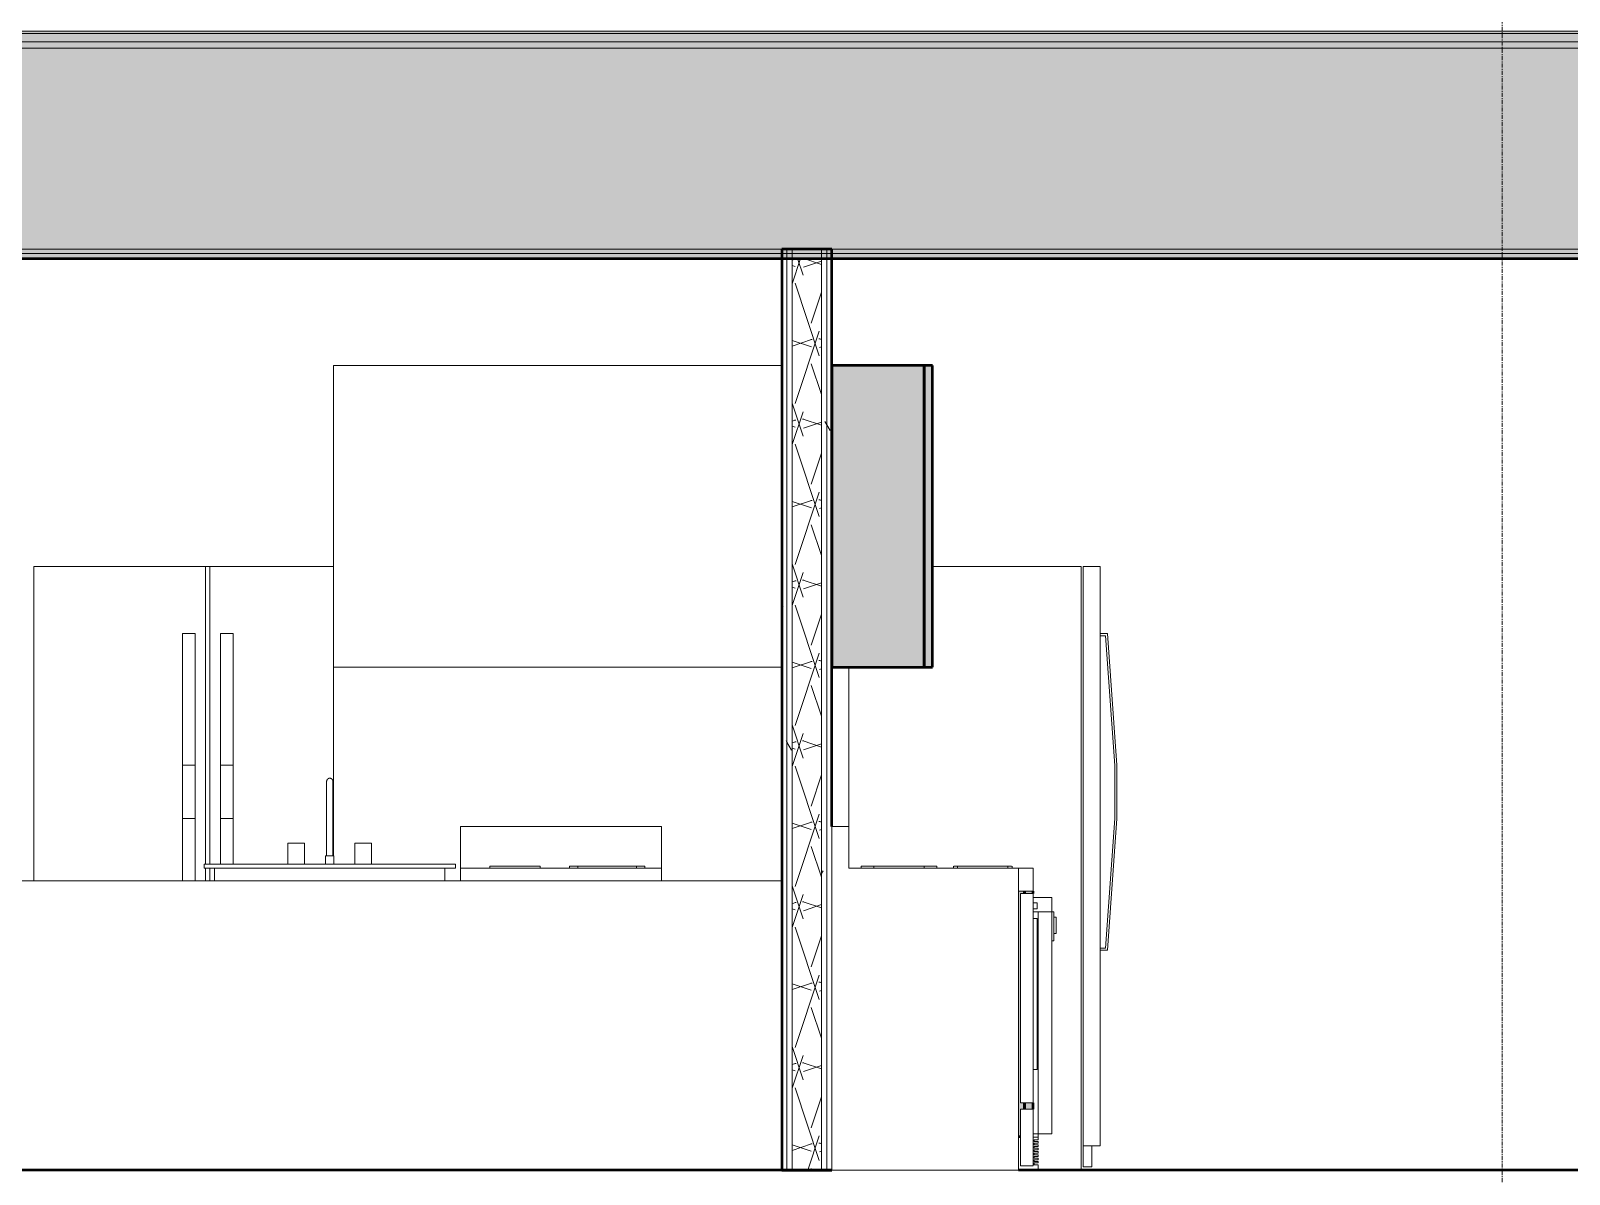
# Model space of a CAD drawing. Header units: inches. Extents: x -4168 to 1833, y -300 to 637.
# Drawn here: x 640 to 823.6, y -0.5 to 135.9 of the extents above; entities that cross this region are included whole.
import ezdxf

# ---------------------------------------------------------------- set-up
doc = ezdxf.new("R2010")
doc.units = ezdxf.units.IN
doc.header["$MEASUREMENT"] = 0
doc.linetypes.add('Aligning Line 1_8_', pattern=[0.25, 0.125, -0.125])
doc.linetypes.add('Grid Line 1_2_', pattern=[0.875, 0.5, -0.125, 0.125, -0.125])
for name, color, linetype, lineweight in [('0-3', 55, 'Continuous', 9), ('0-5', 170, 'Continuous', 5), ('A-FLOR-1', 8, 'Continuous', 5), ('A-FLOR-2', 31, 'Continuous', 5), ('A-FLOR-3', 251, 'Continuous', 5), ('A-FLOR-7', 192, 'Continuous', 50), ('A-FLOR-LEVL-1', 51, 'Grid Line 1_2_', 9), ('A-FLOR-MCUT', 51, 'Continuous', 13), ('A-FLOR-PATT-1', 8, 'Continuous', 9), ('A-WALL-2', 7, 'Continuous', 13), ('A-WALL-PATT-1', 250, 'Continuous', 9), ('A-WALL-PATT-2', 253, 'Continuous', 9), ('G-ANNO-SYMB', 111, 'Aligning Line 1_8_', 9), ('I-WALL-1', 10, 'Continuous', 50), ('P-SANR-FIXT-1', 55, 'Continuous', 9), ('Q-CASE-1', 55, 'Continuous', 9), ('Q-CASE-2', 9, 'Continuous', 9), ('Q-CASE-3', 10, 'Continuous', 50), ('Q-SPCQ-1', 55, 'Continuous', 9), ('S-GRID-1', 1, 'Grid Line 1_2_', 9)]:
    doc.layers.add(name, color=color, linetype=linetype, lineweight=lineweight)
pattern_1 = [(0, (-10964.796, 146.633), (30.72, 7.68), [1.267, -21.773, 1.267, -21.773, -122.88]), (0, (-10964.796, 146.633), (30.72, 7.68), [-46.08, 1.267, -44.813, 1.267, -21.773, -53.76]), (0, (-10964.796, 146.633), (30.72, 7.68), [-115.2, 1.267, -14.093, 1.267, -37.133]), (120, (-10953.276, 150.473), (-22.01108, 22.7643), [1.267, -21.773, 1.267, -21.773, -122.88]), (120, (-10953.276, 150.473), (-22.01108, 22.7643), [-46.08, 1.267, -44.813, 1.267, -21.773, -53.76]), (120, (-10953.276, 150.473), (-22.01108, 22.7643), [-115.2, 1.267, -14.093, 1.267, -37.133]), (240, (-10949.436, 165.833), (-8.70892, -30.4443), [1.267, -21.773, 1.267, -21.773, -122.88]), (240, (-10949.436, 165.833), (-8.70892, -30.4443), [-46.08, 1.267, -44.813, 1.267, -21.773, -53.76]), (240, (-10949.436, 165.833), (-8.70892, -30.4443), [-115.2, 1.267, -14.093, 1.267, -37.133])]

# ---------------------------------------------------------------- blocks, each defined once
blk = doc.blocks.new('Refrigerator_-_Side-by-Side_6047 - 36_ X 30_-V41-BUILDING SECTION - EAST_WEST AT RAMP - LOOKING SOUTH')
at = {"layer": 'Q-SPCQ-1'}
for p, q in [((-10642.45, 72), (-10642.45, 34.5)), ((-10621.95, 72), (-10642.45, 72)), ((-10621.45, 72), (-10621.95, 72)), ((-10621.95, 36.5), (-10621.95, 72)), ((-10621.45, 72), (-10621.45, 36.5)), ((-10606.7, 72), (-10621.45, 72)), ((-10606.7, 37.5), (-10606.7, 72)), ((-10624.72, 48.29), (-10624.72, 64)), ((-10624.72, 64), (-10623.21, 64)), ((-10623.21, 64), (-10623.21, 48.29)), ((-10620.18, 48.29), (-10620.18, 64)), ((-10618.67, 64), (-10620.18, 64)), ((-10618.67, 64), (-10618.67, 48.29)), ((-10624.72, 41.94), (-10624.72, 48.29)), ((-10624.72, 48.29), (-10623.21, 48.29)), ((-10623.21, 48.29), (-10623.21, 41.94)), ((-10620.18, 41.94), (-10620.18, 48.29)), ((-10618.67, 48.29), (-10620.18, 48.29)), ((-10618.67, 48.29), (-10618.67, 41.94)), ((-10624.72, 34.5), (-10624.72, 41.94)), ((-10624.72, 41.94), (-10623.21, 41.94)), ((-10623.21, 41.94), (-10623.21, 34.5)), ((-10620.18, 36.5), (-10620.18, 41.94)), ((-10618.67, 41.94), (-10620.18, 41.94)), ((-10618.67, 41.94), (-10618.67, 36.5)), ((-10621.95, 34.5), (-10621.95, 36)), ((-10621.45, 36), (-10621.45, 34.5))]:
    blk.add_line(p, q, dxfattribs=at)
blk = doc.blocks.new('Sink Kitchen-Single - 30_ x 21_-V42-BUILDING SECTION - EAST_WEST AT RAMP - LOOKING SOUTH')
at = {"layer": 'P-SANR-FIXT-1'}
for p, q in [((-10607.51, 43.88), (-10607.51, 37.5)), ((-10607.51, 43.88), (-10607.51, 42.5)), ((-10607.5, 42.5), (-10607.5, 42.5)), ((-10606.77, 42.5), (-10606.77, 42.5)), ((-10606.76, 37.5), (-10606.76, 43.88)), ((-10606.76, 42.5), (-10606.76, 43.88)), ((-10612.13, 39), (-10612.13, 36.5)), ((-10612.13, 39), (-10610.13, 39)), ((-10610.13, 36.5), (-10610.13, 39)), ((-10604.13, 39), (-10604.13, 36.5)), ((-10604.13, 39), (-10602.13, 39)), ((-10602.13, 36.5), (-10602.13, 39)), ((-10607.63, 37.5), (-10607.63, 36.5)), ((-10607.63, 37.5), (-10606.63, 37.5)), ((-10606.63, 36.5), (-10606.63, 37.5)), ((-10622.13, 36.5), (-10592.13, 36.5)), ((-10622.13, 36.5), (-10622.13, 36)), ((-10592.13, 36), (-10622.13, 36)), ((-10620.88, 36), (-10620.88, 34.5)), ((-10593.38, 34.5), (-10593.38, 36)), ((-10592.13, 36), (-10592.13, 36.5))]:
    blk.add_line(p, q, dxfattribs=at)
at = {"layer": 'P-SANR-FIXT-1', "flags": 128}
for points in [[(-10607.51, 46.38), (-10607.51, 46.39), (-10607.51, 46.4), (-10607.5, 46.42), (-10607.5, 46.43), (-10607.5, 46.45), (-10607.5, 46.46), (-10607.49, 46.48), (-10607.49, 46.49), (-10607.48, 46.51), (-10607.48, 46.52), (-10607.47, 46.53), (-10607.46, 46.55), (-10607.46, 46.56), (-10607.45, 46.57), (-10607.44, 46.59), (-10607.43, 46.6), (-10607.42, 46.61), (-10607.41, 46.62), (-10607.4, 46.63), (-10607.39, 46.64), (-10607.38, 46.65), (-10607.37, 46.66), (-10607.36, 46.67), (-10607.35, 46.68), (-10607.33, 46.69), (-10607.32, 46.7), (-10607.31, 46.71), (-10607.3, 46.71), (-10607.28, 46.72), (-10607.27, 46.72), (-10607.25, 46.73), (-10607.24, 46.73), (-10607.23, 46.74), (-10607.21, 46.74), (-10607.2, 46.74), (-10607.18, 46.75), (-10607.17, 46.75), (-10607.15, 46.75), (-10607.14, 46.75), (-10607.13, 46.75)], [(-10607.51, 46.38), (-10607.51, 46.37), (-10607.51, 46.37), (-10607.51, 46.36), (-10607.51, 46.34), (-10607.51, 46.33), (-10607.51, 46.3), (-10607.51, 46.28), (-10607.51, 46.25), (-10607.51, 46.21), (-10607.51, 46.18), (-10607.51, 46.14), (-10607.51, 46.09), (-10607.51, 46.04), (-10607.51, 45.99), (-10607.51, 45.94), (-10607.51, 45.88), (-10607.51, 45.82), (-10607.51, 45.75), (-10607.51, 45.69), (-10607.51, 45.62), (-10607.51, 45.54), (-10607.51, 45.47), (-10607.51, 45.39), (-10607.51, 45.31), (-10607.51, 45.23), (-10607.51, 45.14), (-10607.51, 45.05), (-10607.51, 44.96), (-10607.51, 44.87), (-10607.51, 44.78), (-10607.51, 44.69), (-10607.51, 44.59), (-10607.51, 44.5), (-10607.51, 44.4), (-10607.51, 44.3), (-10607.51, 44.2), (-10607.51, 44.1), (-10607.51, 44), (-10607.51, 43.9), (-10607.51, 43.88)], [(-10607.51, 46.3), (-10607.51, 46.32), (-10607.51, 46.34), (-10607.51, 46.35), (-10607.51, 46.36), (-10607.51, 46.37), (-10607.51, 46.37)], [(-10607.51, 43.88), (-10607.51, 43.97), (-10607.51, 44.07), (-10607.51, 44.17), (-10607.51, 44.27), (-10607.51, 44.37), (-10607.51, 44.47), (-10607.51, 44.57), (-10607.51, 44.66), (-10607.51, 44.76), (-10607.51, 44.85), (-10607.51, 44.94), (-10607.51, 45.03), (-10607.51, 45.12), (-10607.51, 45.2), (-10607.51, 45.29), (-10607.51, 45.37), (-10607.51, 45.45), (-10607.51, 45.52), (-10607.51, 45.6), (-10607.51, 45.67), (-10607.51, 45.74), (-10607.51, 45.8), (-10607.51, 45.86), (-10607.51, 45.92), (-10607.51, 45.98), (-10607.51, 46.03), (-10607.51, 46.08), (-10607.51, 46.13), (-10607.51, 46.17)], [(-10607.13, 46.75), (-10607.12, 46.75), (-10607.1, 46.75), (-10607.09, 46.75), (-10607.07, 46.75), (-10607.06, 46.74), (-10607.04, 46.74), (-10607.03, 46.74), (-10607.01, 46.73), (-10607, 46.73), (-10606.99, 46.72), (-10606.97, 46.71), (-10606.96, 46.71), (-10606.95, 46.7), (-10606.93, 46.69), (-10606.92, 46.68), (-10606.91, 46.68), (-10606.9, 46.67), (-10606.88, 46.66), (-10606.87, 46.65), (-10606.86, 46.64), (-10606.85, 46.63), (-10606.84, 46.61), (-10606.83, 46.6), (-10606.82, 46.59), (-10606.82, 46.58), (-10606.81, 46.56), (-10606.8, 46.55), (-10606.79, 46.54), (-10606.79, 46.52), (-10606.78, 46.51), (-10606.78, 46.5), (-10606.77, 46.48), (-10606.77, 46.47), (-10606.77, 46.45), (-10606.76, 46.44), (-10606.76, 46.42), (-10606.76, 46.41), (-10606.76, 46.39), (-10606.76, 46.38), (-10606.76, 46.38)], [(-10606.76, 43.88), (-10606.76, 43.97), (-10606.76, 44.07), (-10606.76, 44.17), (-10606.76, 44.27), (-10606.76, 44.37), (-10606.76, 44.47), (-10606.76, 44.57), (-10606.76, 44.66), (-10606.76, 44.76), (-10606.76, 44.85), (-10606.76, 44.94), (-10606.76, 45.03), (-10606.76, 45.12), (-10606.76, 45.2), (-10606.76, 45.29), (-10606.76, 45.37), (-10606.76, 45.45), (-10606.76, 45.52), (-10606.76, 45.6), (-10606.76, 45.67), (-10606.76, 45.74), (-10606.76, 45.8), (-10606.76, 45.86), (-10606.76, 45.92), (-10606.76, 45.98), (-10606.76, 46.03), (-10606.76, 46.08), (-10606.76, 46.13), (-10606.76, 46.17), (-10606.76, 46.21), (-10606.76, 46.24), (-10606.76, 46.27), (-10606.76, 46.3), (-10606.76, 46.32), (-10606.76, 46.34), (-10606.76, 46.35), (-10606.76, 46.36), (-10606.76, 46.37), (-10606.76, 46.37), (-10606.76, 46.38)], [(-10606.76, 46.37), (-10606.76, 46.37), (-10606.76, 46.36), (-10606.76, 46.34), (-10606.76, 46.33), (-10606.76, 46.3), (-10606.76, 46.28)], [(-10606.76, 46.14), (-10606.76, 46.09), (-10606.76, 46.04), (-10606.76, 45.99), (-10606.76, 45.94), (-10606.76, 45.88), (-10606.76, 45.82), (-10606.76, 45.75), (-10606.76, 45.69), (-10606.76, 45.62), (-10606.76, 45.54), (-10606.76, 45.47), (-10606.76, 45.39), (-10606.76, 45.31), (-10606.76, 45.23), (-10606.76, 45.14), (-10606.76, 45.05), (-10606.76, 44.96), (-10606.76, 44.87), (-10606.76, 44.78), (-10606.76, 44.69), (-10606.76, 44.59), (-10606.76, 44.5), (-10606.76, 44.4), (-10606.76, 44.3), (-10606.76, 44.2), (-10606.76, 44.1), (-10606.76, 44), (-10606.76, 43.9), (-10606.76, 43.88)]]:
    blk.add_lwpolyline(points, dxfattribs=at)
blk = doc.blocks.new('OD_CW_Upper Cabinet - OD_CW_Upper Cabinet-2181263-BUILDING SECTION - EAST_WEST AT RAMP - LOOKING SOUTH')
at = {"layer": 'Q-CASE-1'}
for p, q in [((-10553.19, 96), (-10606.7, 96)), ((-10606.7, 96), (-10606.7, 72)), ((-10606.7, 60), (-10553.19, 60))]:
    blk.add_line(p, q, dxfattribs=at)
blk = doc.blocks.new('OD_CW_Base Cabinet - OD_CW_Base Cabinet-2132465-BUILDING SECTION - EAST_WEST AT RAMP - LOOKING SOUTH')
at = {"layer": 'Q-CASE-1'}
for p in [(-10662.02, 0), (-10553.19, 34.5)]:
    blk.add_line(p, (-10662.02, 34.5), dxfattribs=at)
blk = doc.blocks.new('Range - 24_ x 24_-1372826-BUILDING SECTION - EAST_WEST AT RAMP - LOOKING SOUTH')
at = {"layer": 'Q-SPCQ-1'}
for p, q in [((-10591.52, 36), (-10591.52, 41)), ((-10591.52, 41), (-10567.52, 41)), ((-10567.52, 41), (-10567.52, 36)), ((-10591.52, 36), (-10591.52, 34.5)), ((-10567.52, 36), (-10591.52, 36)), ((-10588.02, 36.25), (-10588.02, 36)), ((-10588.02, 36.25), (-10582.02, 36.25)), ((-10582.02, 36), (-10582.02, 36.25)), ((-10578.52, 36.25), (-10578.52, 36)), ((-10578.52, 36.25), (-10577.54, 36.25)), ((-10577.52, 36.25), (-10577.52, 36)), ((-10577.52, 36.25), (-10570.52, 36.25)), ((-10570.52, 36), (-10570.52, 36.25)), ((-10570.5, 36.25), (-10569.52, 36.25)), ((-10569.52, 36), (-10569.52, 36.25)), ((-10567.52, 34.5), (-10567.52, 36))]:
    blk.add_line(p, q, dxfattribs=at)
blk = doc.blocks.new('OD_CW_Upper Cabinet - OD_CW_Upper Cabinet-1896879-BUILDING SECTION - EAST_WEST AT RAMP - LOOKING SOUTH')
at = {"layer": 'Q-CASE-2'}
for points in [[(-10545.19, 60), (-10536.19, 60), (-10536.19, 96), (-10547.19, 96), (-10547.19, 60)], [(-10535.19, 60), (-10535.19, 96), (-10536.19, 96), (-10536.19, 60)]]:
    blk.add_hatch(color=256, dxfattribs=at).paths.add_polyline_path(points, flags=0)
at = {"layer": 'Q-CASE-3'}
for p, q in [((-10536.19, 96), (-10547.19, 96)), ((-10547.19, 96), (-10547.19, 60)), ((-10535.19, 96), (-10536.19, 96)), ((-10536.19, 96), (-10536.19, 60)), ((-10536.19, 60), (-10536.19, 96)), ((-10535.19, 60), (-10535.19, 96)), ((-10547.19, 60), (-10536.19, 60)), ((-10536.19, 60), (-10535.19, 60))]:
    blk.add_line(p, q, dxfattribs=at)
blk = doc.blocks.new('Range - 24_ x 24_-V43-BUILDING SECTION - EAST_WEST AT RAMP - LOOKING SOUTH')
at = {"layer": 'Q-SPCQ-1'}
for p, q in [((-10545.19, 41), (-10547.19, 41)), ((-10547.19, 0), (-10547.19, 41)), ((-10545.19, 36), (-10545.19, 41)), ((-10524.94, 36), (-10545.19, 36)), ((-10543.69, 36.25), (-10543.69, 36)), ((-10543.69, 36.25), (-10542.22, 36.25)), ((-10542.19, 36.25), (-10542.19, 36)), ((-10542.19, 36.25), (-10539.19, 36.25)), ((-10539.19, 36.25), (-10536.19, 36.25)), ((-10536.19, 36), (-10536.19, 36.25)), ((-10536.15, 36.25), (-10534.69, 36.25)), ((-10534.69, 36), (-10534.69, 36.25)), ((-10532.69, 36.25), (-10532.69, 36)), ((-10532.64, 36.25), (-10532.22, 36.25)), ((-10532.19, 36.25), (-10532.19, 36)), ((-10532.19, 36.25), (-10529.19, 36.25)), ((-10529.19, 36.25), (-10526.19, 36.25)), ((-10526.19, 36), (-10526.19, 36.25)), ((-10526.16, 36.25), (-10525.74, 36.25)), ((-10525.69, 36), (-10525.69, 36.25)), ((-10524.94, 36), (-10524.94, 0)), ((-10524.94, 33.26), (-10524.94, 36)), ((-10524.94, 36), (-10523.19, 36)), ((-10523.19, 36), (-10523.19, 33.26)), ((-10523.19, 33.26), (-10524.94, 33.26)), ((-10524.69, 8), (-10524.69, 33.01)), ((-10524.69, 33.01), (-10523.19, 33.01)), ((-10523.19, 33.01), (-10523.19, 8)), ((-10523.19, 31.9), (-10522.69, 31.9)), ((-10522.69, 31.9), (-10522.69, 31.15)), ((-10522.69, 31.15), (-10523.19, 31.15)), ((-10523.19, 30), (-10522.69, 30)), ((-10522.69, 30), (-10522.69, 12)), ((-10522.69, 12), (-10523.19, 12)), ((-10523.19, 8), (-10524.69, 8)), ((-10524.69, 0.5), (-10524.69, 7.25)), ((-10524.69, 7.25), (-10523.19, 7.25)), ((-10523.19, 7.25), (-10523.19, 0.5)), ((-10523.19, 0.5), (-10524.69, 0.5)), ((-10547.19, 0), (-10524.94, 0))]:
    blk.add_line(p, q, dxfattribs=at)
blk = doc.blocks.new('OD_CW_Base Cabinet - OD_CW_Base Cabinet-1896923-BUILDING SECTION - EAST_WEST AT RAMP - LOOKING SOUTH')
at = {"layer": 'Q-CASE-2'}
blk.add_hatch(color=256, dxfattribs=at).paths.add_polyline_path([(-10524.69, 4), (-10524.69, 7.25), (-10524.19, 7.25), (-10524.19, 8), (-10524.69, 8), (-10524.69, 33.01), (-10524.19, 33.01), (-10524.19, 33.26), (-10524.94, 33.26), (-10524.94, 4)], flags=0)
h = blk.add_hatch(color=256, dxfattribs=at)
h.paths.add_polyline_path([(-10524.19, 7.25), (-10523.19, 7.25), (-10523.19, 8), (-10524.19, 8)], flags=0)
h.paths.add_polyline_path([(-10524.19, 33.01), (-10523.19, 33.01), (-10523.19, 33.26), (-10524.19, 33.26)], flags=0)
at = {"layer": 'Q-CASE-3'}
for p, q in [((-10524.19, 33.26), (-10524.19, 33.01)), ((-10524.19, 33.01), (-10524.19, 33.26)), ((-10523.19, 33.01), (-10523.19, 33.26)), ((-10524.19, 8), (-10524.19, 7.25)), ((-10524.19, 7.25), (-10524.19, 8)), ((-10523.19, 7.25), (-10523.19, 8)), ((-10524.94, 4), (-10524.69, 4))]:
    blk.add_line(p, q, dxfattribs=at)
blk = doc.blocks.new('Dishwasher_15404 - 34_ counter-547918-BUILDING SECTION - EAST_WEST AT RAMP - LOOKING SOUTH')
at = {"layer": 'Q-SPCQ-1'}
for p, q in [((-10523.19, 32.5), (-10521.14, 32.5)), ((-10521.14, 32.5), (-10520.94, 32.5)), ((-10520.94, 30.79), (-10520.94, 32.5)), ((-10523.19, 30.79), (-10522.76, 30.79)), ((-10521.14, 30.79), (-10523.19, 30.79)), ((-10522.56, 4.33), (-10522.56, 30.79)), ((-10522.56, 30.79), (-10521.14, 30.79)), ((-10522.56, 4.33), (-10522.56, 30.79)), ((-10520.94, 30.79), (-10521.14, 30.79)), ((-10521.14, 30.79), (-10520.94, 30.79)), ((-10520.95, 30.79), (-10520.69, 30.79)), ((-10520.94, 4.33), (-10520.94, 30.79)), ((-10520.69, 30.79), (-10520.69, 28.06)), ((-10520.44, 30.18), (-10520.69, 30.18)), ((-10520.44, 30.18), (-10520.44, 28.21)), ((-10520.69, 28.21), (-10520.44, 28.21)), ((-10520.69, 28.06), (-10520.69, 27.35)), ((-10520.95, 27.35), (-10520.69, 27.35)), ((-10524.69, 3.94), (-10524.94, 3.94)), ((-10524.94, 3.94), (-10524.69, 3.94)), ((-10522.76, 4.33), (-10523.19, 4.33)), ((-10523.19, 4.33), (-10522.56, 4.33)), ((-10522.56, 3.94), (-10523.19, 3.94)), ((-10521.14, 4.33), (-10522.56, 4.33)), ((-10522.56, 3.94), (-10522.56, 4.33)), ((-10522.56, 3.59), (-10522.56, 3.94)), ((-10520.94, 4.33), (-10521.14, 4.33)), ((-10523.06, 3.39), (-10523.06, 3.59)), ((-10523.06, 3.59), (-10522.56, 3.59)), ((-10522.56, 3.39), (-10523.06, 3.39)), ((-10523.06, 3), (-10523.06, 3.2)), ((-10523.06, 3.2), (-10522.56, 3.2)), ((-10522.56, 3), (-10523.06, 3)), ((-10523.06, 2.61), (-10523.06, 2.8)), ((-10523.06, 2.8), (-10522.56, 2.8)), ((-10522.56, 2.61), (-10523.06, 2.61)), ((-10523.06, 2.21), (-10523.06, 2.41)), ((-10523.06, 2.41), (-10522.56, 2.41)), ((-10522.56, 2.21), (-10523.06, 2.21)), ((-10523.06, 1.82), (-10523.06, 2.02)), ((-10523.06, 2.02), (-10522.56, 2.02)), ((-10522.56, 3.59), (-10522.6, 3.59)), ((-10522.6, 3.39), (-10522.56, 3.39)), ((-10522.56, 3.2), (-10522.6, 3.2)), ((-10522.6, 3), (-10522.56, 3)), ((-10522.56, 2.8), (-10522.6, 2.8)), ((-10522.6, 2.61), (-10522.56, 2.61)), ((-10522.56, 2.41), (-10522.6, 2.41)), ((-10522.6, 2.21), (-10522.56, 2.21)), ((-10522.56, 2.02), (-10522.6, 2.02)), ((-10522.56, 3.2), (-10522.56, 3.39)), ((-10522.56, 2.8), (-10522.56, 3)), ((-10522.56, 2.41), (-10522.56, 2.61)), ((-10522.56, 2.02), (-10522.56, 2.21)), ((-10522.56, 1.82), (-10523.06, 1.82)), ((-10523.06, 1.43), (-10523.06, 1.62)), ((-10523.06, 1.62), (-10522.56, 1.62)), ((-10522.56, 1.43), (-10523.06, 1.43)), ((-10523.06, 1.03), (-10523.06, 1.23)), ((-10523.06, 1.23), (-10522.56, 1.23)), ((-10522.56, 1.03), (-10523.06, 1.03)), ((-10523.06, 0.64), (-10523.06, 0.84)), ((-10523.06, 0.84), (-10522.56, 0.84)), ((-10522.56, 0.64), (-10523.06, 0.64)), ((-10522.6, 1.82), (-10522.56, 1.82)), ((-10522.56, 1.62), (-10522.6, 1.62)), ((-10522.6, 1.43), (-10522.56, 1.43)), ((-10522.56, 1.23), (-10522.6, 1.23)), ((-10522.6, 1.03), (-10522.56, 1.03)), ((-10522.56, 0.84), (-10522.6, 0.84)), ((-10522.56, 1.62), (-10522.56, 1.82)), ((-10522.56, 1.23), (-10522.56, 1.43)), ((-10522.56, 0.84), (-10522.56, 1.03)), ((-10522.56, 0), (-10522.56, 0.64))]:
    blk.add_line(p, q, dxfattribs=at)
blk = doc.blocks.new('Refrigerator_-_Side-by-Side_6047 - 36_ X 30_-V44-BUILDING SECTION - EAST_WEST AT RAMP - LOOKING SOUTH')
at = {"layer": 'Q-SPCQ-1'}
for p, q in [((-10517.44, 72), (-10535.19, 72)), ((-10517.44, 0), (-10517.44, 72)), ((-10517.19, 2.87), (-10517.19, 72)), ((-10517.19, 72), (-10515.19, 72)), ((-10515.19, 72), (-10515.19, 2.87)), ((-10514.29, 64), (-10515.19, 64)), ((-10515.19, 63.75), (-10514.52, 63.75)), ((-10514.52, 63.75), (-10513.44, 48.28)), ((-10513.19, 48.29), (-10514.29, 64)), ((-10545.19, 60), (-10545.19, 41)), ((-10513.44, 48.28), (-10513.44, 41.95)), ((-10513.19, 41.94), (-10513.19, 48.29)), ((-10513.44, 41.95), (-10514.52, 26.48)), ((-10514.29, 26.23), (-10513.19, 41.94)), ((-10514.52, 26.48), (-10515.19, 26.48)), ((-10515.19, 26.23), (-10514.29, 26.23)), ((-10516.19, 2.87), (-10517.19, 2.87)), ((-10517.19, 2.87), (-10517.19, 0.37)), ((-10517.19, 2.87), (-10515.19, 2.87)), ((-10516.19, 0.37), (-10516.19, 2.87)), ((-10517.19, 0.37), (-10516.19, 0.37))]:
    blk.add_line(p, q, dxfattribs=at)
blk = doc.blocks.new('CTR - 1st Phase - Unit Layouts_rvt-2-BUILDING SECTION - EAST_WEST AT RAMP - LOOKING SOUTH')
at = {"layer": '0-3'}
for name in ['OD_CW_Upper Cabinet - OD_CW_Upper Cabinet-2181263-BUILDING SECTION - EAST_WEST AT RAMP - LOOKING SOUTH', 'OD_CW_Upper Cabinet - OD_CW_Upper Cabinet-1896879-BUILDING SECTION - EAST_WEST AT RAMP - LOOKING SOUTH', 'Refrigerator_-_Side-by-Side_6047 - 36_ X 30_-V41-BUILDING SECTION - EAST_WEST AT RAMP - LOOKING SOUTH', 'Refrigerator_-_Side-by-Side_6047 - 36_ X 30_-V44-BUILDING SECTION - EAST_WEST AT RAMP - LOOKING SOUTH', 'Sink Kitchen-Single - 30_ x 21_-V42-BUILDING SECTION - EAST_WEST AT RAMP - LOOKING SOUTH', 'Range - 24_ x 24_-1372826-BUILDING SECTION - EAST_WEST AT RAMP - LOOKING SOUTH', 'Range - 24_ x 24_-V43-BUILDING SECTION - EAST_WEST AT RAMP - LOOKING SOUTH', 'OD_CW_Base Cabinet - OD_CW_Base Cabinet-2132465-BUILDING SECTION - EAST_WEST AT RAMP - LOOKING SOUTH', 'OD_CW_Base Cabinet - OD_CW_Base Cabinet-1896923-BUILDING SECTION - EAST_WEST AT RAMP - LOOKING SOUTH', 'Dishwasher_15404 - 34_ counter-547918-BUILDING SECTION - EAST_WEST AT RAMP - LOOKING SOUTH']:
    blk.add_blockref(name, (0, 0), dxfattribs=at)
blk = doc.blocks.new('CTR - 1st Phase - Common Walls_rvt-2-BUILDING SECTION - EAST_WEST AT RAMP - LOOKING SOUTH')
at = {"layer": 'A-WALL-PATT-1'}
h = blk.add_hatch(dxfattribs=at)
h.set_pattern_fill('FP_20', color=256, style=0, pattern_type=2)
h.set_pattern_definition(pattern_1)
h.paths.add_polyline_path([(-10552.56, 0), (-10552.56, 108.75), (-10553.19, 108.75), (-10553.19, 0)], flags=0)
h = blk.add_hatch(dxfattribs=at)
h.set_pattern_fill('FP_20', color=256, style=0, pattern_type=2)
h.set_pattern_definition(pattern_1)
h.paths.add_polyline_path([(-10552.24, 0), (-10551.94, 0), (-10551.94, 108.75), (-10552.56, 108.75), (-10552.56, 0)], flags=0)
h = blk.add_hatch(dxfattribs=at)
h.set_pattern_fill('FP_20', color=256, style=0, pattern_type=2)
h.set_pattern_definition(pattern_1)
h.paths.add_polyline_path([(-10547.81, 0), (-10547.81, 108.75), (-10548.44, 108.75), (-10548.44, 0)], flags=0)
h = blk.add_hatch(dxfattribs=at)
h.set_pattern_fill('FP_20', color=256, style=0, pattern_type=2)
h.set_pattern_definition(pattern_1)
h.paths.add_polyline_path([(-10547.81, 0), (-10547.19, 0), (-10547.19, 108.75), (-10547.81, 108.75), (-10547.81, 3.94)], flags=0)
at = {"layer": 'A-WALL-PATT-2'}
h = blk.add_hatch(dxfattribs=at)
h.set_pattern_fill('FP_24', color=256, style=0, pattern_type=2)
h.set_pattern_definition([(161.57, (-10964.316, 147.113), (-3.8399538, -1.54e-05), [0, -27.322, 3.034, 0]), (18.43, (-10965.276, 147.113), (-3.8399538, 1.54e-05), [0, -27.322, 3.034, 0]), (108.43, (-10964.316, 147.113), (1.919622, -9.6005246), [9.106, -21.25]), (71.57, (-10965.276, 147.113), (1.919622, 9.6005246), [9.106, -21.25])])
h.paths.add_polyline_path([(-10548.44, 0), (-10548.44, 108.75), (-10551.94, 108.75), (-10551.94, 0)], flags=0)
at = {"layer": 'A-WALL-2'}
for p, q in [((-10552.56, 109.88), (-10552.56, 0)), ((-10551.94, 109.88), (-10551.94, 0)), ((-10548.44, 109.88), (-10548.44, 0)), ((-10547.81, 109.88), (-10547.81, 0))]:
    blk.add_line(p, q, dxfattribs=at)
at = {"layer": 'I-WALL-1'}
for p, q in [((-10547.19, 109.88), (-10553.19, 109.88)), ((-10553.19, 109.88), (-10553.19, 0)), ((-10547.19, 41), (-10547.19, 109.88)), ((-10553.19, 0), (-10547.19, 0))]:
    blk.add_line(p, q, dxfattribs=at)

msp = doc.modelspace()

# ---------------------------------------------------------------- hatches: boundary and pattern name
at = {"layer": 'A-FLOR-1'}
h = msp.add_hatch(color=256, dxfattribs=at)
h.paths.add_polyline_path([(-827.5464, 135.625), (-552.1964, 135.625), (-552.1964, 135.875), (-827.5464, 135.875)], flags=0)
h.paths.add_polyline_path([(1118.4368, 135.625), (1294.3536, 135.625), (1294.3536, 135.875), (-144.1964, 135.875), (-144.1964, 135.625), (1090.3639, 135.625)], flags=0)
at = {"layer": 'A-FLOR-2'}
h = msp.add_hatch(color=256, dxfattribs=at)
h.paths.add_polyline_path([(-833.0464, 109.875), (-552.1964, 109.875), (-552.1964, 133.875), (-833.0464, 133.875), (-833.0464, 114.4005)], flags=0)
h.paths.add_polyline_path([(-144.1964, 109.875), (1299.8536, 109.875), (1299.8536, 133.875), (-144.1964, 133.875), (-144.1964, 114.4005)], flags=0)
at = {"layer": 'A-FLOR-3'}
h = msp.add_hatch(color=256, dxfattribs=at)
h.paths.add_polyline_path([(-803.3964, 109.375), (-803.3964, 109.875), (-805.8964, 109.875), (-805.8964, 109.375)], flags=0)
h.paths.add_polyline_path([(-576.1903, 109.375), (-555.9464, 109.3824), (-555.9464, 109.875), (-797.8964, 109.8592), (-797.8964, 109.375), (-578.9464, 109.375)], flags=0)
h.paths.add_polyline_path([(-552.1964, 109.375), (-552.1964, 109.875), (-552.4464, 109.875), (-552.4464, 109.375)], flags=0)
h.paths.add_polyline_path([(1102.9693, 109.375), (1264.0786, 109.4089), (1264.0786, 109.875), (-144.1964, 109.875), (-144.1964, 109.375), (1084.9964, 109.375)], flags=0)
at = {"layer": 'A-FLOR-PATT-1'}
h = msp.add_hatch(dxfattribs=at)
h.set_pattern_fill('FP_22', color=256, style=0, pattern_type=2)
h.set_pattern_definition([(0, (317.997, 146.633), (0, 4.798), []), (315, (317.997, 146.633), (4.798427, 0), [6.786, -6.786]), (45, (317.997, 146.633), (4.798427, 0), [6.786, -6.786])])
h.paths.add_polyline_path([(-575.2476, 133.875), (-552.1964, 133.875), (-552.1964, 134.625), (-833.0464, 134.625), (-833.0464, 133.875), (-576.1903, 133.875)], flags=0)
h.paths.add_polyline_path([(1118.4536, 133.875), (1299.8536, 133.875), (1299.8536, 134.625), (-144.1964, 134.625), (-144.1964, 133.875), (1088.3964, 133.875)], flags=0)
h = msp.add_hatch(dxfattribs=at)
h.set_pattern_fill('FP_21', color=256, style=0, pattern_type=2)
h.set_pattern_definition([(0, (317.997, 146.633), (15.36, 3.84), [1.267, -10.253, 1.267, -10.253, -61.44]), (0, (317.997, 146.633), (15.36, 3.84), [-23.04, 1.267, -21.773, 1.267, -10.253, -26.88]), (0, (317.997, 146.633), (15.36, 3.84), [-57.6, 1.267, -6.413, 1.267, -17.933]), (120, (323.757, 148.553), (-11.005538, 11.38215), [1.267, -10.253, 1.267, -10.253, -61.44]), (120, (323.757, 148.553), (-11.005538, 11.38215), [-23.04, 1.267, -21.773, 1.267, -10.253, -26.88]), (120, (323.757, 148.553), (-11.005538, 11.38215), [-57.6, 1.267, -6.413, 1.267, -17.933]), (240, (325.677, 156.233), (-4.354462, -15.22215), [1.267, -10.253, 1.267, -10.253, -61.44]), (240, (325.677, 156.233), (-4.354462, -15.22215), [-23.04, 1.267, -21.773, 1.267, -10.253, -26.88]), (240, (325.677, 156.233), (-4.354462, -15.22215), [-57.6, 1.267, -6.413, 1.267, -17.933])])
h.paths.add_polyline_path([(-607.7714, 134.625), (-552.1964, 134.625), (-552.1964, 135.625), (-827.5464, 135.625), (-827.5464, 134.625), (-608.3964, 134.625)], flags=0)
h.paths.add_polyline_path([(442.8536, 134.625), (1294.3536, 134.625), (1294.3536, 135.625), (-144.1964, 135.625), (-144.1964, 134.625), (417.2286, 134.625)], flags=0)
h = msp.add_hatch(dxfattribs=at)
h.set_pattern_fill('FP_20', color=256, style=0, pattern_type=2)
h.set_pattern_definition([(0, (317.997, 146.633), (30.72, 7.68), [1.267, -21.773, 1.267, -21.773, -122.88]), (0, (317.997, 146.633), (30.72, 7.68), [-46.08, 1.267, -44.813, 1.267, -21.773, -53.76]), (0, (317.997, 146.633), (30.72, 7.68), [-115.2, 1.267, -14.093, 1.267, -37.133]), (120, (329.517, 150.473), (-22.011075, 22.7643), [1.267, -21.773, 1.267, -21.773, -122.88]), (120, (329.517, 150.473), (-22.011075, 22.7643), [-46.08, 1.267, -44.813, 1.267, -21.773, -53.76]), (120, (329.517, 150.473), (-22.011075, 22.7643), [-115.2, 1.267, -14.093, 1.267, -37.133]), (240, (333.357, 165.833), (-8.708925, -30.4443), [1.267, -21.773, 1.267, -21.773, -122.88]), (240, (333.357, 165.833), (-8.708925, -30.4443), [-46.08, 1.267, -44.813, 1.267, -21.773, -53.76]), (240, (333.357, 165.833), (-8.708925, -30.4443), [-115.2, 1.267, -14.093, 1.267, -37.133])])
h.paths.add_polyline_path([(-805.8964, 108.75), (-555.9464, 108.75), (-555.9464, 109.375), (-805.8964, 109.375)], flags=0)
h.paths.add_polyline_path([(-552.1964, 108.75), (-552.1964, 109.375), (-552.4464, 109.3744), (-552.4464, 108.75)], flags=0)
h.paths.add_polyline_path([(-144.1964, 108.75), (1264.0786, 108.75), (1264.0786, 109.375), (1232.1354, 109.375), (-144.1964, 109.375)], flags=0)

# ---------------------------------------------------------------- linework, layer by layer
at = {"layer": 'A-FLOR-7'}
for p, q in [((-144.1964, 108.75), (1264.0786, 108.75)), ((735.6036, 0), (-144.1964, 0)), ((1264.0786, 0), (757.8536, 0))]:
    msp.add_line(p, q, dxfattribs=at)
at = {"layer": 'A-FLOR-LEVL-1'}
msp.add_line((-1101.901, 0), (1674.0755, 0), dxfattribs=at)
at = {"layer": 'A-FLOR-MCUT'}
for p, q in [((1294.3536, 135.875), (-144.1964, 135.875)), ((1294.3536, 135.625), (-144.1964, 135.625)), ((1294.3536, 134.625), (-144.1964, 134.625)), ((1299.8536, 133.875), (-144.1964, 133.875)), ((1264.0786, 109.875), (-144.1964, 109.875)), ((1264.0786, 109.375), (-144.1964, 109.375))]:
    msp.add_line(p, q, dxfattribs=at)
at = {"layer": 'G-ANNO-SYMB'}
msp.add_line((1576.5784, 0), (-1178.9656, 0), dxfattribs=at)
at = {"layer": 'S-GRID-1'}
msp.add_line((815.6036, -159.8356), (815.6036, 470.5), dxfattribs=at)

# ---------------------------------------------------------------- block references
at = {"layer": '0-5'}
for name in ['CTR - 1st Phase - Unit Layouts_rvt-2-BUILDING SECTION - EAST_WEST AT RAMP - LOOKING SOUTH', 'CTR - 1st Phase - Common Walls_rvt-2-BUILDING SECTION - EAST_WEST AT RAMP - LOOKING SOUTH']:
    msp.add_blockref(name, (11282.793, 0), dxfattribs=at)

doc.saveas('drawing.dxf')
